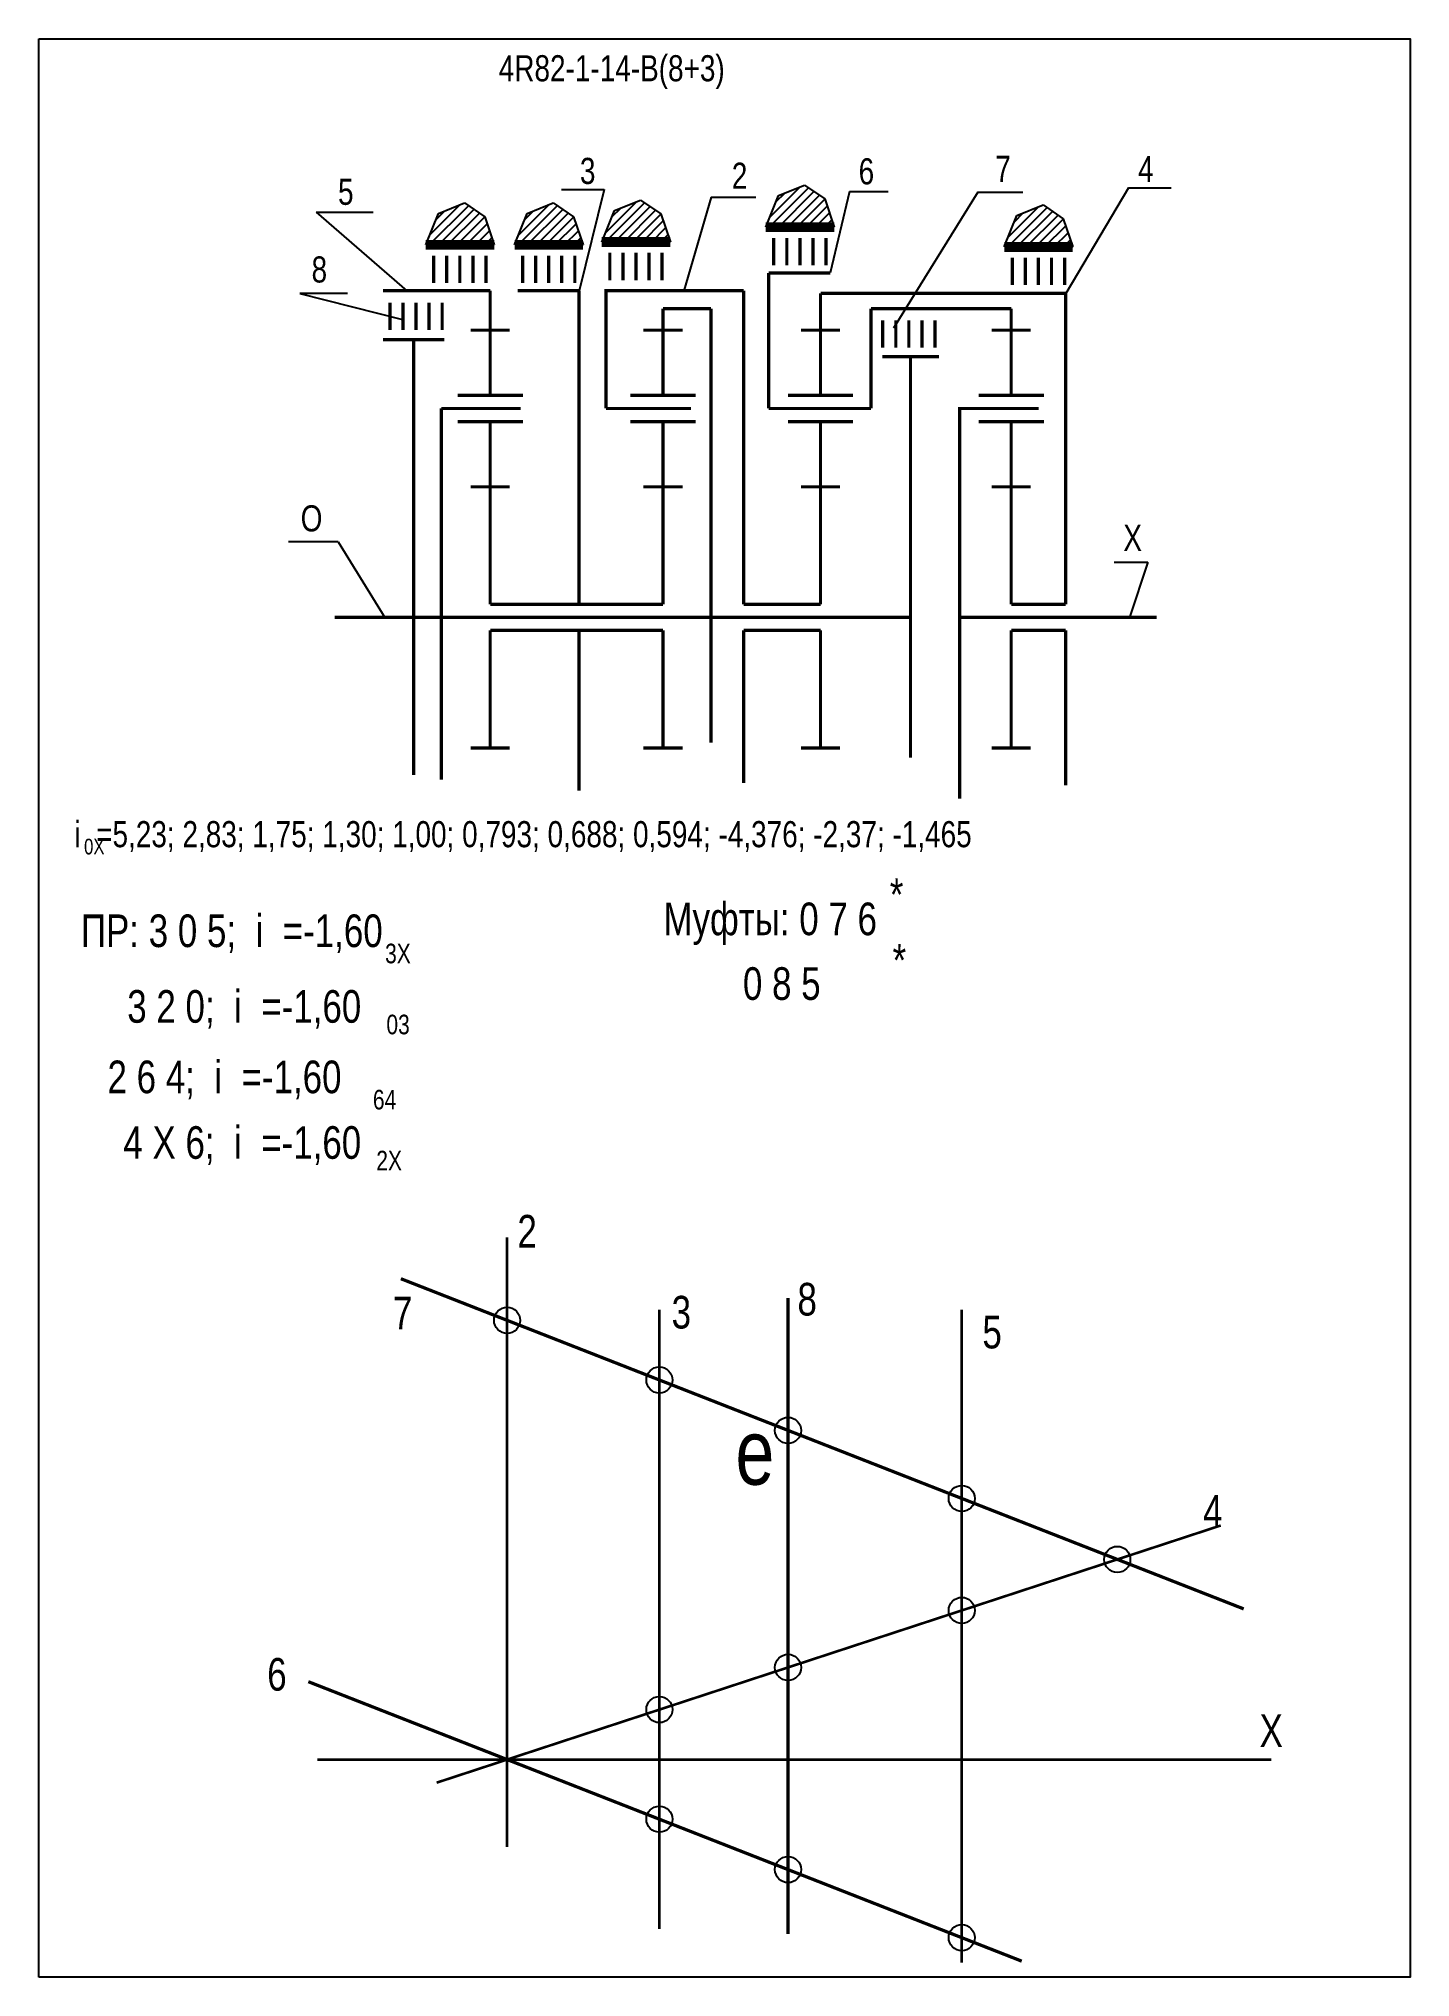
# Model space of a CAD drawing. Extents: x -352 to -142, y 153 to 450.
import ezdxf

# ---------------------------------------------------------------- set-up
doc = ezdxf.new("R2010")
doc.units = 0
doc.header["$LTSCALE"] = 15
doc.layers.get('0').update_dxf_attribs({"linetype": 'CONTINUOUS'})
doc.layers.add('DIM', color=92, linetype='CONTINUOUS')
doc.layers.add('MAIN', color=5, linetype='CONTINUOUS')
doc.styles.add('AMK', font='amk.shx', dxfattribs={"width": 0.8})

msp = doc.modelspace()

# ---------------------------------------------------------------- hatches: boundary and pattern name
at = {"layer": 'DIM'}
h = msp.add_hatch(dxfattribs=at)
h.set_pattern_fill('_USER', color=0, angle=45, style=0, pattern_type=0)
h.set_pattern_definition([(45, (-40.9505, -7.4233), (-0.7071068, 0.7071068), [])])
h.paths.add_polyline_path([(-291.25, 423.1), (-293.19, 418.28), (-282.69, 418.28), (-284.14, 422.6), (-287.26, 424.71)])
h = msp.add_hatch(dxfattribs=at)
h.set_pattern_fill('_USER', color=0, angle=45, style=0, pattern_type=0)
h.set_pattern_definition([(45, (-27.3398, -7.4233), (-0.7071068, 0.7071068), [])])
h.paths.add_polyline_path([(-277.64, 423.1), (-279.58, 418.28), (-269.08, 418.28), (-270.53, 422.6), (-273.65, 424.71)])
h = msp.add_hatch(dxfattribs=at)
h.set_pattern_fill('_USER', color=0, angle=45, style=0, pattern_type=0)
h.set_pattern_definition([(45, (-13.9804, -6.9774), (-0.7071068, 0.7071068), [])])
h.paths.add_polyline_path([(-264.28, 423.54), (-266.22, 418.72), (-255.72, 418.72), (-257.17, 423.04), (-260.29, 425.16)])
h = msp.add_hatch(dxfattribs=at)
h.set_pattern_fill('_USER', color=0, angle=45, style=0, pattern_type=0)
h.set_pattern_definition([(45, (11.1171, -4.6872), (-0.7071068, 0.7071068), [])])
h.paths.add_polyline_path([(-239.18, 425.83), (-241.12, 421.01), (-230.63, 421.01), (-232.08, 425.33), (-235.19, 427.45)])
h = msp.add_hatch(dxfattribs=at)
h.set_pattern_fill('_USER', color=0, angle=45, style=0, pattern_type=0)
h.set_pattern_definition([(45, (47.6442, -7.7285), (-0.7071068, 0.7071068), [])])
h.paths.add_polyline_path([(-202.65, 422.79), (-204.6, 417.97), (-194.1, 417.97), (-195.55, 422.29), (-198.66, 424.41)])

# ---------------------------------------------------------------- linework, layer by layer
at = {"const_width": 0.4}
for points in [[(-280.72, 266.24), (-280.72, 172.82)], [(-257.4, 255.14), (-257.4, 160.27)], [(-211.1, 255.14), (-211.1, 155.11)], [(-291.52, 182.67), (-171.44, 222.08)]]:
    msp.add_lwpolyline(points, dxfattribs=at)
at = {"layer": 'DIM', "color": 0}
for p, q in [((-291.25, 423.1), (-287.26, 424.71)), ((-287.26, 424.71), (-284.14, 422.6)), ((-277.64, 423.1), (-273.65, 424.71)), ((-273.65, 424.71), (-270.53, 422.6)), ((-272.41, 426.76), (-265.84, 426.76)), ((-265.84, 426.76), (-269.7, 411.26)), ((-264.28, 423.54), (-260.29, 425.16)), ((-260.29, 425.16), (-257.17, 423.04)), ((-249.47, 425.58), (-253.66, 411.26)), ((-249.47, 425.58), (-242.62, 425.58)), ((-241.12, 421.01), (-239.18, 425.83)), ((-239.18, 425.83), (-235.19, 427.45)), ((-235.19, 427.45), (-232.08, 425.33)), ((-232.08, 425.33), (-230.63, 421.01)), ((-228.27, 426.46), (-231.25, 413.99)), ((-228.27, 426.46), (-222.36, 426.46)), ((-208.64, 426.38), (-221.54, 405.51)), ((-208.64, 426.38), (-201.77, 426.38)), ((-185.58, 427.04), (-195.17, 410.85)), ((-185.58, 427.04), (-179.01, 427.04)), ((-309.94, 423.31), (-301.22, 423.31)), ((-309.94, 423.31), (-296.08, 411.26)), ((-293.19, 418.28), (-291.25, 423.1)), ((-284.14, 422.6), (-282.69, 418.28)), ((-279.58, 418.28), (-277.64, 423.1)), ((-270.53, 422.6), (-269.08, 418.28)), ((-266.22, 418.72), (-264.28, 423.54)), ((-257.17, 423.04), (-255.72, 418.72)), ((-204.6, 417.97), (-202.65, 422.79)), ((-202.65, 422.79), (-198.66, 424.41)), ((-198.66, 424.41), (-195.55, 422.29)), ((-195.55, 422.29), (-194.1, 417.97)), ((-239.87, 420.82), (-232.96, 420.82)), ((-291.94, 418.09), (-285.02, 418.09)), ((-278.33, 418.09), (-271.41, 418.09)), ((-264.97, 418.53), (-258.05, 418.53)), ((-203.34, 417.78), (-196.43, 417.78)), ((-305.18, 410.83), (-312.44, 410.83)), ((-312.44, 410.83), (-296.51, 406.8)), ((-306.58, 372.77), (-314.19, 372.77)), ((-306.58, 372.77), (-299.45, 361.22)), ((-187.75, 369.68), (-182.6, 369.68)), ((-182.6, 369.68), (-185.42, 361.22))]:
    msp.add_line(p, q, dxfattribs=at)
for points, const_width in [([(-240.66, 393.22), (-240.66, 413.99)], 0.5), ([(-269.7, 411.26), (-269.7, 363.22)], 0.5), ([(-265.56, 393.22), (-265.56, 411.26), (-244.51, 411.26)], 0.5), ([(-244.51, 411.26), (-244.51, 363.22)], 0.5), ([(-232.73, 405.22), (-232.73, 410.85)], 0.5), ([(-195.17, 410.85), (-232.73, 410.85)], 0.5), ([(-195.17, 410.85), (-195.17, 363.22)], 0.5), ([(-256.86, 408.53), (-249.49, 408.53)], 0.5), ([(-249.49, 361.22), (-249.49, 408.53)], 0.5), ([(-224.98, 393.22), (-224.98, 408.53)], 0.5), ([(-203.53, 408.53), (-224.98, 408.53)], 0.5), ([(-299.72, 403.75), (-290.33, 403.75)], 0.5), ([(-295.03, 403.75), (-295.03, 337.09)], 0.5), ([(-218.95, 401.14), (-218.95, 339.72)], 0.5), ([(-288.73, 393.22), (-290.78, 393.22)], 0.5), ([(-290.78, 393.22), (-290.78, 336.34)], 0.5), ([(-287.56, 393.22), (-288.73, 393.22)], 0.5), ([(-208.48, 393.22), (-211.42, 393.22), (-211.42, 361.22)], 0.5), ([(-283.31, 363.22), (-271.18, 363.22)], 0.5), ([(-271.18, 363.22), (-256.86, 363.22)], 0.5), ([(-232.73, 363.22), (-244.51, 363.22)], 0.5), ([(-203.53, 363.22), (-195.17, 363.22)], 0.5), ([(-307.15, 361.22), (-249.49, 361.22)], 0.5), ([(-283.31, 359.22), (-271.18, 359.22)], 0.5), ([(-271.18, 359.22), (-256.86, 359.22)], 0.5), ([(-269.7, 359.22), (-269.7, 334.68)], 0.5), ([(-256.82, 361.22), (-218.95, 361.22)], 0.5), ([(-249.49, 342.03), (-249.49, 361.22)], 0.5), ([(-232.73, 359.22), (-244.51, 359.22)], 0.5), ([(-244.51, 359.22), (-244.51, 335.85)], 0.5), ([(-223.08, 361.22), (-218.95, 361.22)], 0.5), ([(-211.42, 361.22), (-211.42, 333.44)], 0.5), ([(-211.42, 361.22), (-181.23, 361.22)], 0.5), ([(-203.53, 359.22), (-195.17, 359.22)], 0.5), ([(-195.17, 359.22), (-195.17, 335.48)], 0.5), ([(-167.93, 209.3), (-296.99, 259.89)], 0.5), ([(-237.7, 256.94), (-237.7, 159.48)], 0.5), ([(-201.92, 155.33), (-311.16, 198.15)], 0.5), ([(-309.78, 186.22), (-163.68, 186.22)], 0.4)]:
    msp.add_lwpolyline(points, dxfattribs=dict(at, const_width=const_width))
for centre in [(-280.72, 253.51), (-257.4, 244.37), (-237.7, 236.65), (-211.1, 226.22), (-187.29, 216.88), (-211.1, 209.07), (-237.7, 200.34), (-257.4, 193.87), (-257.4, 177.08), (-237.7, 169.36), (-211.1, 158.93)]:
    msp.add_circle(centre, 2, dxfattribs=at)
at = {"layer": 'MAIN'}
for points in [[(-352.43, 152.87), (-352.43, 449.87)], [(-352.43, 449.87), (-142.43, 449.87), (-142.43, 152.87), (-352.43, 152.87)]]:
    msp.add_lwpolyline(points, dxfattribs=at)
at = {"layer": 'MAIN', "color": 0}
for points, const_width in [([(-241.12, 421.01), (-230.63, 421.01)], 1.5), ([(-293.19, 418.28), (-282.69, 418.28)], 1.5), ([(-279.58, 418.28), (-269.08, 418.28)], 1.5), ([(-266.22, 418.72), (-255.72, 418.72)], 1.5), ([(-231.89, 419.36), (-231.89, 415.16)], 0.5), ([(-283.96, 416.62), (-283.96, 412.43)], 0.5), ([(-270.35, 416.62), (-270.35, 412.43)], 0.5), ([(-256.99, 417.07), (-256.99, 412.87)], 0.5), ([(-204.6, 417.97), (-194.1, 417.97)], 1.5), ([(-195.36, 416.32), (-195.36, 412.12)], 0.5), ([(-240.66, 413.99), (-231.25, 413.99)], 0.5), ([(-299.72, 411.26), (-283.31, 411.26)], 0.5), ([(-283.31, 405.22), (-283.31, 411.26)], 0.5), ([(-279.11, 411.26), (-269.7, 411.26)], 0.5), ([(-290.66, 409.44), (-290.66, 405.24)], 0.5), ([(-256.86, 405.22), (-256.86, 408.53)], 0.5), ([(-215.2, 406.73), (-215.2, 402.53)], 0.5), ([(-203.53, 395.22), (-203.53, 408.53)], 0.5), ([(-283.31, 405.22), (-286.31, 405.22)], 0.5), ([(-283.31, 395.22), (-283.31, 405.22)], 0.5), ([(-283.31, 405.22), (-280.31, 405.22)], 0.5), ([(-256.86, 405.22), (-259.86, 405.22)], 0.5), ([(-256.86, 395.22), (-256.86, 405.22)], 0.5), ([(-256.86, 405.22), (-253.86, 405.22)], 0.5), ([(-232.73, 405.22), (-235.73, 405.22)], 0.5), ([(-232.73, 395.22), (-232.73, 405.22)], 0.5), ([(-232.73, 405.22), (-229.73, 405.22)], 0.5), ([(-203.53, 405.22), (-206.53, 405.22)], 0.5), ([(-203.53, 405.22), (-200.53, 405.22)], 0.5), ([(-223.28, 401.14), (-214.61, 401.14)], 0.5), ([(-278.65, 393.22), (-287.56, 393.22)], 0.5), ([(-252.55, 393.22), (-265.56, 393.22)], 0.5), ([(-224.98, 393.22), (-240.66, 393.22)], 0.5), ([(-199.3, 393.22), (-208.48, 393.22)], 0.5), ([(-283.31, 391.22), (-288.31, 391.22)], 0.5), ([(-283.31, 381.22), (-283.31, 391.22), (-278.31, 391.22)], 0.5), ([(-256.86, 391.22), (-261.86, 391.22)], 0.5), ([(-256.86, 381.22), (-256.86, 391.22), (-251.86, 391.22)], 0.5), ([(-232.73, 391.22), (-237.73, 391.22)], 0.5), ([(-232.73, 381.22), (-232.73, 391.22), (-227.73, 391.22)], 0.5), ([(-203.53, 391.22), (-208.53, 391.22)], 0.5), ([(-203.53, 381.22), (-203.53, 391.22), (-198.53, 391.22)], 0.5), ([(-283.31, 381.22), (-286.31, 381.22)], 0.5), ([(-283.31, 363.22), (-283.31, 381.22)], 0.5), ([(-283.31, 381.22), (-280.31, 381.22)], 0.5), ([(-256.86, 381.22), (-259.86, 381.22)], 0.5), ([(-256.86, 363.22), (-256.86, 381.22)], 0.5), ([(-256.86, 381.22), (-253.86, 381.22)], 0.5), ([(-232.73, 381.22), (-235.73, 381.22)], 0.5), ([(-232.73, 363.22), (-232.73, 381.22)], 0.5), ([(-232.73, 381.22), (-229.73, 381.22)], 0.5), ([(-203.53, 381.22), (-206.53, 381.22)], 0.5), ([(-203.53, 363.22), (-203.53, 381.22)], 0.5), ([(-203.53, 381.22), (-200.53, 381.22)], 0.5), ([(-283.31, 359.22), (-283.31, 341.22)], 0.5), ([(-256.86, 359.22), (-256.86, 341.22)], 0.5), ([(-232.73, 359.22), (-232.73, 341.22)], 0.5), ([(-203.53, 359.22), (-203.53, 341.22)], 0.5), ([(-283.31, 341.22), (-286.31, 341.22)], 0.5), ([(-283.31, 341.22), (-280.31, 341.22)], 0.5), ([(-256.86, 341.22), (-259.86, 341.22)], 0.5), ([(-256.86, 341.22), (-253.86, 341.22)], 0.5), ([(-232.73, 341.22), (-235.73, 341.22)], 0.5), ([(-232.73, 341.22), (-229.73, 341.22)], 0.5), ([(-203.53, 341.22), (-206.53, 341.22)], 0.5), ([(-203.53, 341.22), (-200.53, 341.22)], 0.5)]:
    msp.add_lwpolyline(points, dxfattribs=dict(at, const_width=const_width))
for points in [[(-239.89, 419.36, 0.5, 0.5, 0), (-239.89, 415.16, 0.5, 0.5, 0)], [(-237.89, 419.36, 0.5, 0.5, 0), (-237.89, 415.16, 0.5, 0.5, 0)], [(-235.89, 419.36, 0.5, 0.5, 0), (-235.89, 415.16, 0.5, 0.5, 0)], [(-233.89, 419.36, 0.5, 0.5, 0), (-233.89, 415.16, 0.5, 0.5, 0)], [(-291.96, 416.62, 0.5, 0.5, 0), (-291.96, 412.43, 0.5, 0.5, 0)], [(-289.96, 416.62, 0.5, 0.5, 0), (-289.96, 412.43, 0.5, 0.5, 0)], [(-287.96, 416.62, 0.5, 0.5, 0), (-287.96, 412.43, 0.5, 0.5, 0)], [(-285.96, 416.62, 0.5, 0.5, 0), (-285.96, 412.43, 0.5, 0.5, 0)], [(-278.35, 416.62, 0.5, 0.5, 0), (-278.35, 412.43, 0.5, 0.5, 0)], [(-276.35, 416.62, 0.5, 0.5, 0), (-276.35, 412.43, 0.5, 0.5, 0)], [(-274.35, 416.62, 0.5, 0.5, 0), (-274.35, 412.43, 0.5, 0.5, 0)], [(-272.35, 416.62, 0.5, 0.5, 0), (-272.35, 412.43, 0.5, 0.5, 0)], [(-264.99, 417.07, 0.5, 0.5, 0), (-264.99, 412.87, 0.5, 0.5, 0)], [(-262.99, 417.07, 0.5, 0.5, 0), (-262.99, 412.87, 0.5, 0.5, 0)], [(-260.99, 417.07, 0.5, 0.5, 0), (-260.99, 412.87, 0.5, 0.5, 0)], [(-258.99, 417.07, 0.5, 0.5, 0), (-258.99, 412.87, 0.5, 0.5, 0)], [(-203.36, 416.32, 0.5, 0.5, 0), (-203.36, 412.12, 0.5, 0.5, 0)], [(-201.36, 416.32, 0.5, 0.5, 0), (-201.36, 412.12, 0.5, 0.5, 0)], [(-199.36, 416.32, 0.5, 0.5, 0), (-199.36, 412.12, 0.5, 0.5, 0)], [(-197.36, 416.32, 0.5, 0.5, 0), (-197.36, 412.12, 0.5, 0.5, 0)], [(-298.66, 409.44, 0.5, 0.5, 0), (-298.66, 405.24, 0.5, 0.5, 0)], [(-296.66, 409.44, 0.5, 0.5, 0), (-296.66, 405.24, 0.5, 0.5, 0)], [(-294.66, 409.44, 0.5, 0.5, 0), (-294.66, 405.24, 0.5, 0.5, 0)], [(-292.66, 409.44, 0.5, 0.5, 0), (-292.66, 405.24, 0.5, 0.5, 0)], [(-223.2, 406.73, 0.5, 0.5, 0), (-223.2, 402.53, 0.5, 0.5, 0)], [(-221.2, 406.73, 0.5, 0.5, 0), (-221.2, 402.53, 0.5, 0.5, 0)], [(-219.2, 406.73, 0.5, 0.5, 0), (-219.2, 402.53, 0.5, 0.5, 0)], [(-217.2, 406.73, 0.5, 0.5, 0), (-217.2, 402.53, 0.5, 0.5, 0)], [(-278.31, 395.22, 0.5, 0.5, 0), (-288.31, 395.22, 0.5, 0.5, 0)], [(-251.86, 395.22, 0.5, 0.5, 0), (-261.86, 395.22, 0.5, 0.5, 0)], [(-227.73, 395.22, 0.5, 0.5, 0), (-237.73, 395.22, 0.5, 0.5, 0)], [(-198.53, 395.22, 0.5, 0.5, 0), (-208.53, 395.22, 0.5, 0.5, 0)]]:
    msp.add_lwpolyline(points, format="xyseb", dxfattribs=at)

# ---------------------------------------------------------------- texts
at = {"layer": 'DIM', "color": 0, "style": 'AMK', "width": 0.8}
for s, height, p in [('4R82-1-14-B(8+3)', 4, (-282, 443.35)), ('3', 4, (-269.57, 427.62)), ('2', 4, (-246.31, 426.88)), ('6', 4, (-226.89, 427.56)), ('7', 4, (-205.96, 427.94)), ('4', 4, (-184.1, 427.92)), ('5', 4, (-306.61, 424.42)), ('8', 4, (-310.66, 412.52)), ('O', 4, (-312.33, 374.39)), ('X', 4, (-186.36, 371.4)), ('i  =5,23; 2,83; 1,75; 1,30; 1,00; 0,793; 0,688; 0,594; -4,376; -2,37; -1,465', 4, (-346.97, 326)), ('0X', 2.4, (-345.5, 324.9)), ('*', 5, (-222.12, 316.25)), (' ПР: 3 0 5;  i  =-1,60', 5, (-347.47, 310.7)), ('Муфты: 0 7 6', 5, (-256.78, 312.52)), ('3X', 3, (-299.4, 308.22)), ('*', 5, (-221.69, 306.18)), ('       0 8 5', 5, (-255.01, 302.61)), ('    3 2 0;  i  =-1,60', 5, (-344.83, 299.11)), ('03', 3, (-299.2, 297.34)), ('     2 6 4;  i  =-1,60', 5, (-349.34, 288.31)), ('64', 3, (-301.27, 285.82)), ('    4 X 6;  i  =-1,60', 5, (-345.43, 278.26)), ('2X', 3, (-300.75, 276.49)), ('2', 5, (-279.14, 264.66)), ('8', 5, (-236.26, 254.25)), ('7', 5, (-298.21, 252.12)), ('3', 5, (-255.53, 252.26)), ('5', 5, (-207.94, 249.21)), ('e', 10, (-245.75, 228.33)), ('4', 5, (-174.15, 221.76)), ('6', 5, (-317.45, 196.78)), ('X', 5, (-165.5, 188.14))]:
    msp.add_text(s, height=height, dxfattribs=at).set_placement(p)

doc.saveas('drawing.dxf')
